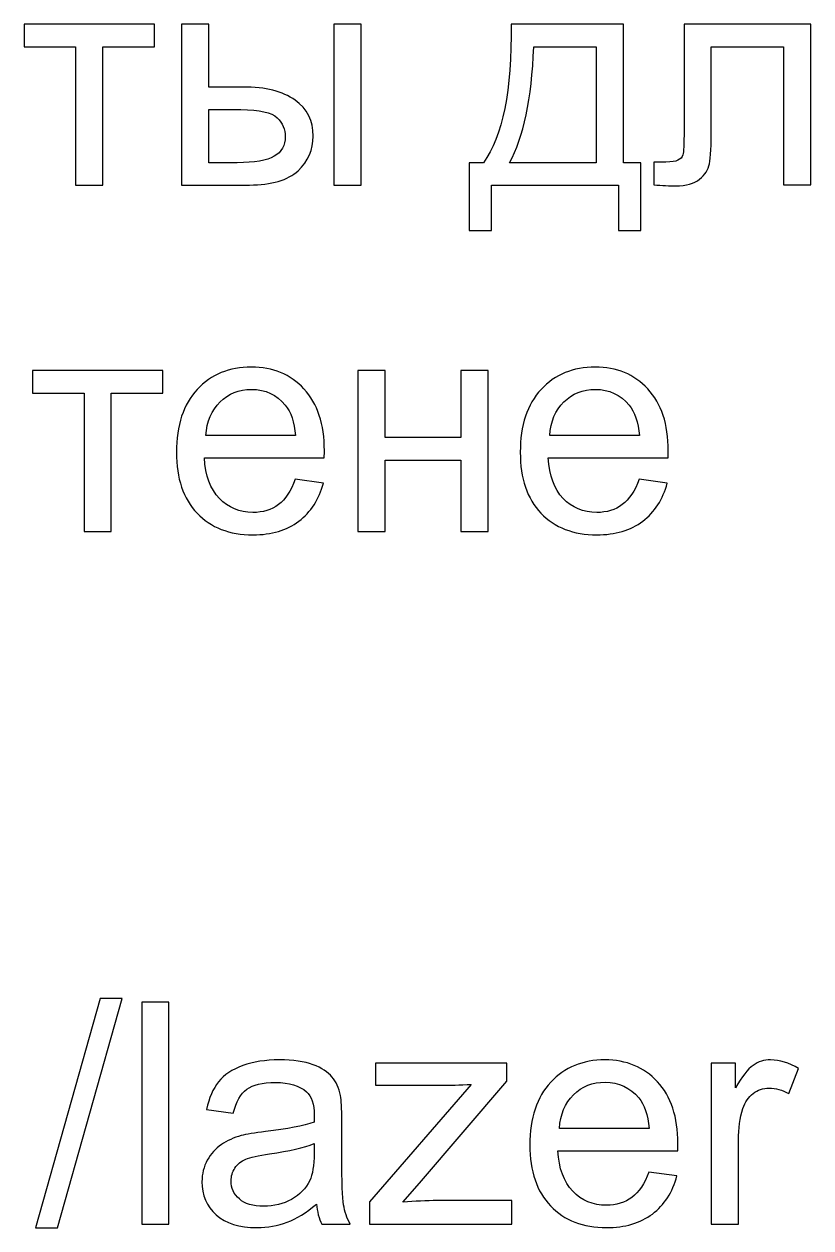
# Model space of a CAD drawing. Header units: millimetres. Extents: x 401 to 1796, y 156 to 1707.
# Drawn here: x 1506.9 to 1571.4, y 518.2 to 616.8 of the extents above; entities that cross this region are included whole.
import ezdxf

# ---------------------------------------------------------------- set-up
doc = ezdxf.new("R2010")
doc.units = ezdxf.units.MM
doc.header["$MEASUREMENT"] = 0
doc.layers.add('layer 1', color=7, linetype='Continuous')

msp = doc.modelspace()

# ---------------------------------------------------------------- linework, layer by layer
at = {"layer": 'layer 1', "color": 250}
for points, knots in [([(1506.9416, 616.7791), (1506.9416, 616.7791), (1517.6096, 616.7791), (1517.6096, 616.7791), (1517.6096, 616.7791), (1517.6096, 616.7791), (1517.6096, 614.9249), (1517.6096, 614.9249), (1517.6096, 614.9249), (1517.6096, 614.9249), (1513.3932, 614.9249), (1513.3932, 614.9249), (1513.3932, 614.9249), (1513.3932, 614.9249), (1513.3932, 603.5965), (1513.3932, 603.5965), (1513.3932, 603.5965), (1513.3932, 603.5965), (1511.158, 603.5965), (1511.158, 603.5965), (1511.158, 603.5965), (1511.158, 603.5965), (1511.158, 614.9249), (1511.158, 614.9249), (1511.158, 614.9249), (1511.158, 614.9249), (1506.9416, 614.9249), (1506.9416, 614.9249), (1506.9416, 614.9249), (1506.9416, 614.9249), (1506.9416, 616.7791), (1506.9416, 616.7791)], [0, 0, 0, 0, 0.1111111, 0.1111111, 0.1111111, 0.1111111, 0.2222222, 0.2222222, 0.2222222, 0.2222222, 0.3333333, 0.3333333, 0.3333333, 0.3333333, 0.4444444, 0.4444444, 0.4444444, 0.4444444, 0.5555556, 0.5555556, 0.5555556, 0.5555556, 0.6666667, 0.6666667, 0.6666667, 0.6666667, 0.7777778, 0.7777778, 0.7777778, 0.7777778, 1, 1, 1, 1]), ([(1519.8194, 616.7791), (1519.8194, 616.7791), (1522.0546, 616.7791), (1522.0546, 616.7791), (1522.0546, 616.7791), (1522.0546, 616.7791), (1522.0546, 611.6229), (1522.0546, 611.6229), (1522.0546, 611.6229), (1522.0546, 611.6229), (1524.874, 611.6229), (1524.874, 611.6229), (1524.874, 611.6229), (1526.7155, 611.6229), (1528.1294, 611.2673), (1529.1243, 610.5519), (1529.1243, 610.5519), (1530.1191, 609.8364), (1530.6144, 608.8501), (1530.6144, 607.5928), (1530.6144, 607.5928), (1530.6144, 606.4921), (1530.1995, 605.5523), (1529.3698, 604.7691), (1529.3698, 604.7691), (1528.5401, 603.986), (1527.215, 603.5965), (1525.3905, 603.5965), (1525.3905, 603.5965), (1525.3905, 603.5965), (1519.8194, 603.5965), (1519.8194, 603.5965), (1519.8194, 603.5965), (1519.8194, 603.5965), (1519.8194, 616.7791), (1519.8194, 616.7791)], [0, 0, 0, 0, 0.1, 0.1, 0.1, 0.1, 0.2, 0.2, 0.2, 0.2, 0.3, 0.3, 0.3, 0.3, 0.4, 0.4, 0.4, 0.4, 0.5, 0.5, 0.5, 0.5, 0.6, 0.6, 0.6, 0.6, 0.7, 0.7, 0.7, 0.7, 0.8, 0.8, 0.8, 0.8, 1, 1, 1, 1]), ([(1532.2908, 616.7791), (1532.2908, 616.7791), (1534.526, 616.7791), (1534.526, 616.7791), (1534.526, 616.7791), (1534.526, 616.7791), (1534.526, 603.5965), (1534.526, 603.5965), (1534.526, 603.5965), (1534.526, 603.5965), (1532.2908, 603.5965), (1532.2908, 603.5965), (1532.2908, 603.5965), (1532.2908, 603.5965), (1532.2908, 616.7791), (1532.2908, 616.7791)], [0, 0, 0, 0, 0.2, 0.2, 0.2, 0.2, 0.4, 0.4, 0.4, 0.4, 0.6, 0.6, 0.6, 0.6, 1, 1, 1, 1]), ([(1546.8112, 616.7791), (1546.8112, 616.7791), (1556.006, 616.7791), (1556.006, 616.7791), (1556.006, 616.7791), (1556.006, 616.7791), (1556.006, 605.4253), (1556.006, 605.4253), (1556.006, 605.4253), (1556.006, 605.4253), (1557.4284, 605.4253), (1557.4284, 605.4253), (1557.4284, 605.4253), (1557.4284, 605.4253), (1557.4284, 599.8627), (1557.4284, 599.8627), (1557.4284, 599.8627), (1557.4284, 599.8627), (1555.5996, 599.8627), (1555.5996, 599.8627), (1555.5996, 599.8627), (1555.5996, 599.8627), (1555.5996, 603.5965), (1555.5996, 603.5965), (1555.5996, 603.5965), (1555.5996, 603.5965), (1545.211, 603.5965), (1545.211, 603.5965), (1545.211, 603.5965), (1545.211, 603.5965), (1545.211, 599.8627), (1545.211, 599.8627), (1545.211, 599.8627), (1545.211, 599.8627), (1543.3822, 599.8627), (1543.3822, 599.8627), (1543.3822, 599.8627), (1543.3822, 599.8627), (1543.3822, 605.4253), (1543.3822, 605.4253), (1543.3822, 605.4253), (1543.3822, 605.4253), (1544.5506, 605.4253), (1544.5506, 605.4253), (1544.5506, 605.4253), (1546.1254, 607.5631), (1546.8789, 611.3477), (1546.8112, 616.7791)], [0, 0, 0, 0, 0.0769231, 0.0769231, 0.0769231, 0.0769231, 0.1538462, 0.1538462, 0.1538462, 0.1538462, 0.2307692, 0.2307692, 0.2307692, 0.2307692, 0.3076923, 0.3076923, 0.3076923, 0.3076923, 0.3846154, 0.3846154, 0.3846154, 0.3846154, 0.4615385, 0.4615385, 0.4615385, 0.4615385, 0.5384615, 0.5384615, 0.5384615, 0.5384615, 0.6153846, 0.6153846, 0.6153846, 0.6153846, 0.6923077, 0.6923077, 0.6923077, 0.6923077, 0.7692308, 0.7692308, 0.7692308, 0.7692308, 0.8461538, 0.8461538, 0.8461538, 0.8461538, 1, 1, 1, 1]), ([(1560.9717, 616.7791), (1560.9717, 616.7791), (1571.3603, 616.7791), (1571.3603, 616.7791), (1571.3603, 616.7791), (1571.3603, 616.7791), (1571.3603, 603.6092), (1571.3603, 603.6092), (1571.3603, 603.6092), (1571.3603, 603.6092), (1569.1251, 603.6092), (1569.1251, 603.6092), (1569.1251, 603.6092), (1569.1251, 603.6092), (1569.1251, 614.9249), (1569.1251, 614.9249), (1569.1251, 614.9249), (1569.1251, 614.9249), (1563.2069, 614.9249), (1563.2069, 614.9249), (1563.2069, 614.9249), (1563.2069, 614.9249), (1563.2069, 608.3675), (1563.2069, 608.3675), (1563.2069, 608.3675), (1563.2069, 606.8392), (1563.1561, 605.8317), (1563.0587, 605.3406), (1563.0587, 605.3406), (1562.9571, 604.8538), (1562.6862, 604.4305), (1562.2417, 604.0664), (1562.2417, 604.0664), (1561.793, 603.7023), (1561.1495, 603.5203), (1560.3071, 603.5203), (1560.3071, 603.5203), (1559.7864, 603.5203), (1559.1852, 603.5542), (1558.5079, 603.6177), (1558.5079, 603.6177), (1558.5079, 603.6177), (1558.5079, 605.4761), (1558.5079, 605.4761), (1558.5079, 605.4761), (1558.5079, 605.4761), (1559.4858, 605.4761), (1559.4858, 605.4761), (1559.4858, 605.4761), (1559.9472, 605.4761), (1560.2774, 605.5227), (1560.4764, 605.62), (1560.4764, 605.62), (1560.6754, 605.7132), (1560.8066, 605.8656), (1560.8743, 606.073), (1560.8743, 606.073), (1560.9378, 606.2804), (1560.9717, 606.9535), (1560.9717, 608.0923), (1560.9717, 608.0923), (1560.9717, 608.0923), (1560.9717, 616.7791), (1560.9717, 616.7791)], [0, 0, 0, 0, 0.0588235, 0.0588235, 0.0588235, 0.0588235, 0.1176471, 0.1176471, 0.1176471, 0.1176471, 0.1764706, 0.1764706, 0.1764706, 0.1764706, 0.2352941, 0.2352941, 0.2352941, 0.2352941, 0.2941176, 0.2941176, 0.2941176, 0.2941176, 0.3529412, 0.3529412, 0.3529412, 0.3529412, 0.4117647, 0.4117647, 0.4117647, 0.4117647, 0.4705882, 0.4705882, 0.4705882, 0.4705882, 0.5294118, 0.5294118, 0.5294118, 0.5294118, 0.5882353, 0.5882353, 0.5882353, 0.5882353, 0.6470588, 0.6470588, 0.6470588, 0.6470588, 0.7058824, 0.7058824, 0.7058824, 0.7058824, 0.7647059, 0.7647059, 0.7647059, 0.7647059, 0.8235294, 0.8235294, 0.8235294, 0.8235294, 0.8823529, 0.8823529, 0.8823529, 0.8823529, 1, 1, 1, 1]), ([(1548.6654, 614.9249), (1548.5003, 610.645), (1547.8399, 607.4785), (1546.6842, 605.4253), (1546.6842, 605.4253), (1546.6842, 605.4253), (1553.7708, 605.4253), (1553.7708, 605.4253), (1553.7708, 605.4253), (1553.7708, 605.4253), (1553.7708, 614.9249), (1553.7708, 614.9249), (1553.7708, 614.9249), (1553.7708, 614.9249), (1548.6654, 614.9249), (1548.6654, 614.9249)], [0, 0, 0, 0, 0.2, 0.2, 0.2, 0.2, 0.4, 0.4, 0.4, 0.4, 0.6, 0.6, 0.6, 0.6, 1, 1, 1, 1]), ([(1522.0546, 605.4253), (1522.0546, 605.4253), (1524.3999, 605.4253), (1524.3999, 605.4253), (1524.3999, 605.4253), (1525.8096, 605.4253), (1526.8213, 605.5989), (1527.4225, 605.946), (1527.4225, 605.946), (1528.0278, 606.2931), (1528.3284, 606.835), (1528.3284, 607.5716), (1528.3284, 607.5716), (1528.3284, 608.1431), (1528.104, 608.6511), (1527.6595, 609.0998), (1527.6595, 609.0998), (1527.2108, 609.5443), (1526.2244, 609.7687), (1524.6962, 609.7687), (1524.6962, 609.7687), (1524.6962, 609.7687), (1522.0546, 609.7687), (1522.0546, 609.7687), (1522.0546, 609.7687), (1522.0546, 609.7687), (1522.0546, 605.4253), (1522.0546, 605.4253)], [0, 0, 0, 0, 0.125, 0.125, 0.125, 0.125, 0.25, 0.25, 0.25, 0.25, 0.375, 0.375, 0.375, 0.375, 0.5, 0.5, 0.5, 0.5, 0.625, 0.625, 0.625, 0.625, 0.75, 0.75, 0.75, 0.75, 1, 1, 1, 1]), ([(1507.6315, 588.403), (1507.6315, 588.403), (1518.2995, 588.403), (1518.2995, 588.403), (1518.2995, 588.403), (1518.2995, 588.403), (1518.2995, 586.5488), (1518.2995, 586.5488), (1518.2995, 586.5488), (1518.2995, 586.5488), (1514.0831, 586.5488), (1514.0831, 586.5488), (1514.0831, 586.5488), (1514.0831, 586.5488), (1514.0831, 575.2204), (1514.0831, 575.2204), (1514.0831, 575.2204), (1514.0831, 575.2204), (1511.8479, 575.2204), (1511.8479, 575.2204), (1511.8479, 575.2204), (1511.8479, 575.2204), (1511.8479, 586.5488), (1511.8479, 586.5488), (1511.8479, 586.5488), (1511.8479, 586.5488), (1507.6315, 586.5488), (1507.6315, 586.5488), (1507.6315, 586.5488), (1507.6315, 586.5488), (1507.6315, 588.403), (1507.6315, 588.403)], [0, 0, 0, 0, 0.1111111, 0.1111111, 0.1111111, 0.1111111, 0.2222222, 0.2222222, 0.2222222, 0.2222222, 0.3333333, 0.3333333, 0.3333333, 0.3333333, 0.4444444, 0.4444444, 0.4444444, 0.4444444, 0.5555556, 0.5555556, 0.5555556, 0.5555556, 0.6666667, 0.6666667, 0.6666667, 0.6666667, 0.7777778, 0.7777778, 0.7777778, 0.7777778, 1, 1, 1, 1]), ([(1529.1411, 579.4876), (1529.1411, 579.4876), (1531.4525, 579.1828), (1531.4525, 579.1828), (1531.4525, 579.1828), (1531.0927, 577.8408), (1530.4196, 576.7952), (1529.4374, 576.0544), (1529.4374, 576.0544), (1528.4553, 575.3135), (1527.2022, 574.941), (1525.674, 574.941), (1525.674, 574.941), (1523.7521, 574.941), (1522.2281, 575.5337), (1521.102, 576.719), (1521.102, 576.719), (1519.9759, 577.9001), (1519.4129, 579.5638), (1519.4129, 581.7016), (1519.4129, 581.7016), (1519.4129, 583.9114), (1519.9802, 585.6302), (1521.1189, 586.8494), (1521.1189, 586.8494), (1522.2577, 588.0728), (1523.7351, 588.6824), (1525.5512, 588.6824), (1525.5512, 588.6824), (1527.3081, 588.6824), (1528.7432, 588.0855), (1529.8565, 586.8875), (1529.8565, 586.8875), (1530.9699, 585.6894), (1531.5287, 584.0046), (1531.5287, 581.8329), (1531.5287, 581.8329), (1531.5287, 581.7016), (1531.5245, 581.5027), (1531.516, 581.2402), (1531.516, 581.2402), (1531.516, 581.2402), (1521.6989, 581.2402), (1521.6989, 581.2402), (1521.6989, 581.2402), (1521.7836, 579.7966), (1522.19, 578.6875), (1522.9266, 577.9213), (1522.9266, 577.9213), (1523.6589, 577.155), (1524.5776, 576.7698), (1525.674, 576.7698), (1525.674, 576.7698), (1526.491, 576.7698), (1527.1895, 576.9857), (1527.7653, 577.4175), (1527.7653, 577.4175), (1528.3452, 577.8493), (1528.8024, 578.5393), (1529.1411, 579.4876)], [0, 0, 0, 0, 0.0625, 0.0625, 0.0625, 0.0625, 0.125, 0.125, 0.125, 0.125, 0.1875, 0.1875, 0.1875, 0.1875, 0.25, 0.25, 0.25, 0.25, 0.3125, 0.3125, 0.3125, 0.3125, 0.375, 0.375, 0.375, 0.375, 0.4375, 0.4375, 0.4375, 0.4375, 0.5, 0.5, 0.5, 0.5, 0.5625, 0.5625, 0.5625, 0.5625, 0.625, 0.625, 0.625, 0.625, 0.6875, 0.6875, 0.6875, 0.6875, 0.75, 0.75, 0.75, 0.75, 0.8125, 0.8125, 0.8125, 0.8125, 0.875, 0.875, 0.875, 0.875, 1, 1, 1, 1]), ([(1534.2761, 588.403), (1534.2761, 588.403), (1536.5113, 588.403), (1536.5113, 588.403), (1536.5113, 588.403), (1536.5113, 588.403), (1536.5113, 582.9166), (1536.5113, 582.9166), (1536.5113, 582.9166), (1536.5113, 582.9166), (1542.7089, 582.9166), (1542.7089, 582.9166), (1542.7089, 582.9166), (1542.7089, 582.9166), (1542.7089, 588.403), (1542.7089, 588.403), (1542.7089, 588.403), (1542.7089, 588.403), (1544.9441, 588.403), (1544.9441, 588.403), (1544.9441, 588.403), (1544.9441, 588.403), (1544.9441, 575.2204), (1544.9441, 575.2204), (1544.9441, 575.2204), (1544.9441, 575.2204), (1542.7089, 575.2204), (1542.7089, 575.2204), (1542.7089, 575.2204), (1542.7089, 575.2204), (1542.7089, 581.0624), (1542.7089, 581.0624), (1542.7089, 581.0624), (1542.7089, 581.0624), (1536.5113, 581.0624), (1536.5113, 581.0624), (1536.5113, 581.0624), (1536.5113, 581.0624), (1536.5113, 575.2204), (1536.5113, 575.2204), (1536.5113, 575.2204), (1536.5113, 575.2204), (1534.2761, 575.2204), (1534.2761, 575.2204), (1534.2761, 575.2204), (1534.2761, 575.2204), (1534.2761, 588.403), (1534.2761, 588.403)], [0, 0, 0, 0, 0.0769231, 0.0769231, 0.0769231, 0.0769231, 0.1538462, 0.1538462, 0.1538462, 0.1538462, 0.2307692, 0.2307692, 0.2307692, 0.2307692, 0.3076923, 0.3076923, 0.3076923, 0.3076923, 0.3846154, 0.3846154, 0.3846154, 0.3846154, 0.4615385, 0.4615385, 0.4615385, 0.4615385, 0.5384615, 0.5384615, 0.5384615, 0.5384615, 0.6153846, 0.6153846, 0.6153846, 0.6153846, 0.6923077, 0.6923077, 0.6923077, 0.6923077, 0.7692308, 0.7692308, 0.7692308, 0.7692308, 0.8461538, 0.8461538, 0.8461538, 0.8461538, 1, 1, 1, 1]), ([(1557.2927, 579.4876), (1557.2927, 579.4876), (1559.6041, 579.1828), (1559.6041, 579.1828), (1559.6041, 579.1828), (1559.2443, 577.8408), (1558.5712, 576.7952), (1557.589, 576.0544), (1557.589, 576.0544), (1556.6069, 575.3135), (1555.3538, 574.941), (1553.8256, 574.941), (1553.8256, 574.941), (1551.9037, 574.941), (1550.3797, 575.5337), (1549.2536, 576.719), (1549.2536, 576.719), (1548.1275, 577.9001), (1547.5645, 579.5638), (1547.5645, 581.7016), (1547.5645, 581.7016), (1547.5645, 583.9114), (1548.1318, 585.6302), (1549.2705, 586.8494), (1549.2705, 586.8494), (1550.4093, 588.0728), (1551.8867, 588.6824), (1553.7028, 588.6824), (1553.7028, 588.6824), (1555.4597, 588.6824), (1556.8948, 588.0855), (1558.0081, 586.8875), (1558.0081, 586.8875), (1559.1215, 585.6894), (1559.6803, 584.0046), (1559.6803, 581.8329), (1559.6803, 581.8329), (1559.6803, 581.7016), (1559.6761, 581.5027), (1559.6676, 581.2402), (1559.6676, 581.2402), (1559.6676, 581.2402), (1549.8505, 581.2402), (1549.8505, 581.2402), (1549.8505, 581.2402), (1549.9352, 579.7966), (1550.3416, 578.6875), (1551.0782, 577.9213), (1551.0782, 577.9213), (1551.8105, 577.155), (1552.7292, 576.7698), (1553.8256, 576.7698), (1553.8256, 576.7698), (1554.6426, 576.7698), (1555.3411, 576.9857), (1555.9169, 577.4175), (1555.9169, 577.4175), (1556.4968, 577.8493), (1556.954, 578.5393), (1557.2927, 579.4876)], [0, 0, 0, 0, 0.0625, 0.0625, 0.0625, 0.0625, 0.125, 0.125, 0.125, 0.125, 0.1875, 0.1875, 0.1875, 0.1875, 0.25, 0.25, 0.25, 0.25, 0.3125, 0.3125, 0.3125, 0.3125, 0.375, 0.375, 0.375, 0.375, 0.4375, 0.4375, 0.4375, 0.4375, 0.5, 0.5, 0.5, 0.5, 0.5625, 0.5625, 0.5625, 0.5625, 0.625, 0.625, 0.625, 0.625, 0.6875, 0.6875, 0.6875, 0.6875, 0.75, 0.75, 0.75, 0.75, 0.8125, 0.8125, 0.8125, 0.8125, 0.875, 0.875, 0.875, 0.875, 1, 1, 1, 1]), ([(1521.8259, 583.069), (1521.8259, 583.069), (1529.1665, 583.069), (1529.1665, 583.069), (1529.1665, 583.069), (1529.0691, 584.1781), (1528.7855, 585.0079), (1528.3241, 585.5624), (1528.3241, 585.5624), (1527.6171, 586.4218), (1526.6942, 586.8536), (1525.5639, 586.8536), (1525.5639, 586.8536), (1524.5395, 586.8536), (1523.6801, 586.5107), (1522.9816, 585.8249), (1522.9816, 585.8249), (1522.2873, 585.1391), (1521.9021, 584.2205), (1521.8259, 583.069)], [0, 0, 0, 0, 0.1666667, 0.1666667, 0.1666667, 0.1666667, 0.3333333, 0.3333333, 0.3333333, 0.3333333, 0.5, 0.5, 0.5, 0.5, 0.6666667, 0.6666667, 0.6666667, 0.6666667, 1, 1, 1, 1]), ([(1549.9775, 583.069), (1549.9775, 583.069), (1557.3181, 583.069), (1557.3181, 583.069), (1557.3181, 583.069), (1557.2207, 584.1781), (1556.9371, 585.0079), (1556.4757, 585.5624), (1556.4757, 585.5624), (1555.7687, 586.4218), (1554.8458, 586.8536), (1553.7155, 586.8536), (1553.7155, 586.8536), (1552.6911, 586.8536), (1551.8317, 586.5107), (1551.1332, 585.8249), (1551.1332, 585.8249), (1550.4389, 585.1391), (1550.0537, 584.2205), (1549.9775, 583.069)], [0, 0, 0, 0, 0.1666667, 0.1666667, 0.1666667, 0.1666667, 0.3333333, 0.3333333, 0.3333333, 0.3333333, 0.5, 0.5, 0.5, 0.5, 0.6666667, 0.6666667, 0.6666667, 0.6666667, 1, 1, 1, 1])]:
    msp.add_open_spline(points, degree=3, knots=knots, dxfattribs=at)
at = {"layer": 'layer 1', "color": 165}
for points, knots in [([(1507.8878, 518.1634), (1507.8878, 518.1634), (1513.171, 536.9594), (1513.171, 536.9594), (1513.171, 536.9594), (1513.171, 536.9594), (1514.9702, 536.9594), (1514.9702, 536.9594), (1514.9702, 536.9594), (1514.9702, 536.9594), (1509.687, 518.1634), (1509.687, 518.1634), (1509.687, 518.1634), (1509.687, 518.1634), (1507.8878, 518.1634), (1507.8878, 518.1634)], [0, 0, 0, 0, 0.2, 0.2, 0.2, 0.2, 0.4, 0.4, 0.4, 0.4, 0.6, 0.6, 0.6, 0.6, 1, 1, 1, 1]), ([(1516.5704, 518.4682), (1516.5704, 518.4682), (1516.5704, 536.6546), (1516.5704, 536.6546), (1516.5704, 536.6546), (1516.5704, 536.6546), (1518.8056, 536.6546), (1518.8056, 536.6546), (1518.8056, 536.6546), (1518.8056, 536.6546), (1518.8056, 518.4682), (1518.8056, 518.4682), (1518.8056, 518.4682), (1518.8056, 518.4682), (1516.5704, 518.4682), (1516.5704, 518.4682)], [0, 0, 0, 0, 0.2, 0.2, 0.2, 0.2, 0.4, 0.4, 0.4, 0.4, 0.6, 0.6, 0.6, 0.6, 1, 1, 1, 1]), ([(1530.8748, 520.1192), (1530.0451, 519.4122), (1529.245, 518.9169), (1528.4787, 518.6248), (1528.4787, 518.6248), (1527.7125, 518.3327), (1526.8912, 518.1888), (1526.0107, 518.1888), (1526.0107, 518.1888), (1524.5629, 518.1888), (1523.4495, 518.5402), (1522.6706, 519.2471), (1522.6706, 519.2471), (1521.8917, 519.9499), (1521.5022, 520.8516), (1521.5022, 521.948), (1521.5022, 521.948), (1521.5022, 522.5915), (1521.6504, 523.1799), (1521.9425, 523.7133), (1521.9425, 523.7133), (1522.2388, 524.2467), (1522.624, 524.67), (1523.0982, 524.9918), (1523.0982, 524.9918), (1523.5765, 525.3135), (1524.1099, 525.559), (1524.7068, 525.7241), (1524.7068, 525.7241), (1525.1471, 525.8384), (1525.8117, 525.9485), (1526.6965, 526.0586), (1526.6965, 526.0586), (1528.4999, 526.2702), (1529.8334, 526.5285), (1530.6843, 526.8248), (1530.6843, 526.8248), (1530.6928, 527.1296), (1530.697, 527.3243), (1530.697, 527.4048), (1530.697, 527.4048), (1530.697, 528.3107), (1530.4853, 528.9499), (1530.062, 529.3225), (1530.062, 529.3225), (1529.4905, 529.8262), (1528.6396, 530.076), (1527.5135, 530.076), (1527.5135, 530.076), (1526.4594, 530.076), (1525.6805, 529.8897), (1525.181, 529.5214), (1525.181, 529.5214), (1524.6772, 529.1531), (1524.3089, 528.5012), (1524.0676, 527.5614), (1524.0676, 527.5614), (1524.0676, 527.5614), (1521.8832, 527.8662), (1521.8832, 527.8662), (1521.8832, 527.8662), (1522.0822, 528.8018), (1522.4081, 529.5595), (1522.8653, 530.1353), (1522.8653, 530.1353), (1523.3225, 530.711), (1523.9829, 531.1513), (1524.8465, 531.4645), (1524.8465, 531.4645), (1525.7059, 531.7736), (1526.7092, 531.9302), (1527.8437, 531.9302), (1527.8437, 531.9302), (1528.9698, 531.9302), (1529.8884, 531.799), (1530.5954, 531.5323), (1530.5954, 531.5323), (1531.2981, 531.2656), (1531.8188, 530.9354), (1532.149, 530.5332), (1532.149, 530.5332), (1532.4792, 530.131), (1532.7121, 529.623), (1532.8475, 529.0092), (1532.8475, 529.0092), (1532.9195, 528.6282), (1532.9576, 527.9424), (1532.9576, 526.956), (1532.9576, 526.956), (1532.9576, 526.956), (1532.9576, 523.9927), (1532.9576, 523.9927), (1532.9576, 523.9927), (1532.9576, 521.9226), (1533.0042, 520.6145), (1533.0973, 520.0599), (1533.0973, 520.0599), (1533.1862, 519.5054), (1533.3725, 518.9762), (1533.6434, 518.4682), (1533.6434, 518.4682), (1533.6434, 518.4682), (1531.3066, 518.4682), (1531.3066, 518.4682), (1531.3066, 518.4682), (1531.0822, 518.9381), (1530.9383, 519.4884), (1530.8748, 520.1192)], [0, 0, 0, 0, 0.0357143, 0.0357143, 0.0357143, 0.0357143, 0.0714286, 0.0714286, 0.0714286, 0.0714286, 0.1071429, 0.1071429, 0.1071429, 0.1071429, 0.1428571, 0.1428571, 0.1428571, 0.1428571, 0.1785714, 0.1785714, 0.1785714, 0.1785714, 0.2142857, 0.2142857, 0.2142857, 0.2142857, 0.25, 0.25, 0.25, 0.25, 0.2857143, 0.2857143, 0.2857143, 0.2857143, 0.3214286, 0.3214286, 0.3214286, 0.3214286, 0.3571429, 0.3571429, 0.3571429, 0.3571429, 0.3928571, 0.3928571, 0.3928571, 0.3928571, 0.4285714, 0.4285714, 0.4285714, 0.4285714, 0.4642857, 0.4642857, 0.4642857, 0.4642857, 0.5, 0.5, 0.5, 0.5, 0.5357143, 0.5357143, 0.5357143, 0.5357143, 0.5714286, 0.5714286, 0.5714286, 0.5714286, 0.6071429, 0.6071429, 0.6071429, 0.6071429, 0.6428571, 0.6428571, 0.6428571, 0.6428571, 0.6785714, 0.6785714, 0.6785714, 0.6785714, 0.7142857, 0.7142857, 0.7142857, 0.7142857, 0.75, 0.75, 0.75, 0.75, 0.7857143, 0.7857143, 0.7857143, 0.7857143, 0.8214286, 0.8214286, 0.8214286, 0.8214286, 0.8571429, 0.8571429, 0.8571429, 0.8571429, 0.8928571, 0.8928571, 0.8928571, 0.8928571, 0.9285714, 0.9285714, 0.9285714, 0.9285714, 1, 1, 1, 1]), ([(1535.2097, 518.4682), (1535.2097, 518.4682), (1535.2097, 520.2885), (1535.2097, 520.2885), (1535.2097, 520.2885), (1535.2097, 520.2885), (1543.5578, 529.9236), (1543.5578, 529.9236), (1543.5578, 529.9236), (1542.6096, 529.8728), (1541.7756, 529.8474), (1541.0559, 529.8474), (1541.0559, 529.8474), (1541.0559, 529.8474), (1535.7177, 529.8474), (1535.7177, 529.8474), (1535.7177, 529.8474), (1535.7177, 529.8474), (1535.7177, 531.6508), (1535.7177, 531.6508), (1535.7177, 531.6508), (1535.7177, 531.6508), (1546.4619, 531.6508), (1546.4619, 531.6508), (1546.4619, 531.6508), (1546.4619, 531.6508), (1546.4619, 530.1818), (1546.4619, 530.1818), (1546.4619, 530.1818), (1546.4619, 530.1818), (1539.316, 521.8252), (1539.316, 521.8252), (1539.316, 521.8252), (1539.316, 521.8252), (1537.9487, 520.2716), (1537.9487, 520.2716), (1537.9487, 520.2716), (1538.952, 520.3563), (1539.8918, 520.3986), (1540.7681, 520.3986), (1540.7681, 520.3986), (1540.7681, 520.3986), (1546.8683, 520.3986), (1546.8683, 520.3986), (1546.8683, 520.3986), (1546.8683, 520.3986), (1546.8683, 518.4682), (1546.8683, 518.4682), (1546.8683, 518.4682), (1546.8683, 518.4682), (1535.2097, 518.4682), (1535.2097, 518.4682)], [0, 0, 0, 0, 0.0714286, 0.0714286, 0.0714286, 0.0714286, 0.1428571, 0.1428571, 0.1428571, 0.1428571, 0.2142857, 0.2142857, 0.2142857, 0.2142857, 0.2857143, 0.2857143, 0.2857143, 0.2857143, 0.3571429, 0.3571429, 0.3571429, 0.3571429, 0.4285714, 0.4285714, 0.4285714, 0.4285714, 0.5, 0.5, 0.5, 0.5, 0.5714286, 0.5714286, 0.5714286, 0.5714286, 0.6428571, 0.6428571, 0.6428571, 0.6428571, 0.7142857, 0.7142857, 0.7142857, 0.7142857, 0.7857143, 0.7857143, 0.7857143, 0.7857143, 0.8571429, 0.8571429, 0.8571429, 0.8571429, 1, 1, 1, 1]), ([(1558.0824, 522.7354), (1558.0824, 522.7354), (1560.3938, 522.4306), (1560.3938, 522.4306), (1560.3938, 522.4306), (1560.034, 521.0886), (1559.3609, 520.043), (1558.3787, 519.3022), (1558.3787, 519.3022), (1557.3966, 518.5613), (1556.1435, 518.1888), (1554.6153, 518.1888), (1554.6153, 518.1888), (1552.6934, 518.1888), (1551.1694, 518.7815), (1550.0433, 519.9668), (1550.0433, 519.9668), (1548.9172, 521.1479), (1548.3542, 522.8116), (1548.3542, 524.9494), (1548.3542, 524.9494), (1548.3542, 527.1592), (1548.9215, 528.878), (1550.0602, 530.0972), (1550.0602, 530.0972), (1551.199, 531.3206), (1552.6764, 531.9302), (1554.4925, 531.9302), (1554.4925, 531.9302), (1556.2494, 531.9302), (1557.6845, 531.3333), (1558.7978, 530.1353), (1558.7978, 530.1353), (1559.9112, 528.9372), (1560.47, 527.2524), (1560.47, 525.0807), (1560.47, 525.0807), (1560.47, 524.9494), (1560.4658, 524.7505), (1560.4573, 524.488), (1560.4573, 524.488), (1560.4573, 524.488), (1550.6402, 524.488), (1550.6402, 524.488), (1550.6402, 524.488), (1550.7249, 523.0444), (1551.1313, 521.9353), (1551.8679, 521.1691), (1551.8679, 521.1691), (1552.6002, 520.4028), (1553.5189, 520.0176), (1554.6153, 520.0176), (1554.6153, 520.0176), (1555.4323, 520.0176), (1556.1308, 520.2335), (1556.7066, 520.6653), (1556.7066, 520.6653), (1557.2865, 521.0971), (1557.7437, 521.7871), (1558.0824, 522.7354)], [0, 0, 0, 0, 0.0625, 0.0625, 0.0625, 0.0625, 0.125, 0.125, 0.125, 0.125, 0.1875, 0.1875, 0.1875, 0.1875, 0.25, 0.25, 0.25, 0.25, 0.3125, 0.3125, 0.3125, 0.3125, 0.375, 0.375, 0.375, 0.375, 0.4375, 0.4375, 0.4375, 0.4375, 0.5, 0.5, 0.5, 0.5, 0.5625, 0.5625, 0.5625, 0.5625, 0.625, 0.625, 0.625, 0.625, 0.6875, 0.6875, 0.6875, 0.6875, 0.75, 0.75, 0.75, 0.75, 0.8125, 0.8125, 0.8125, 0.8125, 0.875, 0.875, 0.875, 0.875, 1, 1, 1, 1]), ([(1563.192, 518.4682), (1563.192, 518.4682), (1563.192, 531.6508), (1563.192, 531.6508), (1563.192, 531.6508), (1563.192, 531.6508), (1565.1986, 531.6508), (1565.1986, 531.6508), (1565.1986, 531.6508), (1565.1986, 531.6508), (1565.1986, 529.6315), (1565.1986, 529.6315), (1565.1986, 529.6315), (1565.7108, 530.5671), (1566.185, 531.1851), (1566.621, 531.4815), (1566.621, 531.4815), (1567.057, 531.782), (1567.5354, 531.9302), (1568.0561, 531.9302), (1568.0561, 531.9302), (1568.8096, 531.9302), (1569.5759, 531.6931), (1570.3548, 531.2232), (1570.3548, 531.2232), (1570.3548, 531.2232), (1569.5589, 529.1616), (1569.5589, 529.1616), (1569.5589, 529.1616), (1569.0171, 529.4664), (1568.4752, 529.6188), (1567.9333, 529.6188), (1567.9333, 529.6188), (1567.4465, 529.6188), (1567.0105, 529.4706), (1566.6252, 529.1785), (1566.6252, 529.1785), (1566.24, 528.8864), (1565.9648, 528.48), (1565.7997, 527.9593), (1565.7997, 527.9593), (1565.55, 527.1677), (1565.4272, 526.2999), (1565.4272, 525.3558), (1565.4272, 525.3558), (1565.4272, 525.3558), (1565.4272, 518.4682), (1565.4272, 518.4682), (1565.4272, 518.4682), (1565.4272, 518.4682), (1563.192, 518.4682), (1563.192, 518.4682)], [0, 0, 0, 0, 0.0714286, 0.0714286, 0.0714286, 0.0714286, 0.1428571, 0.1428571, 0.1428571, 0.1428571, 0.2142857, 0.2142857, 0.2142857, 0.2142857, 0.2857143, 0.2857143, 0.2857143, 0.2857143, 0.3571429, 0.3571429, 0.3571429, 0.3571429, 0.4285714, 0.4285714, 0.4285714, 0.4285714, 0.5, 0.5, 0.5, 0.5, 0.5714286, 0.5714286, 0.5714286, 0.5714286, 0.6428571, 0.6428571, 0.6428571, 0.6428571, 0.7142857, 0.7142857, 0.7142857, 0.7142857, 0.7857143, 0.7857143, 0.7857143, 0.7857143, 0.8571429, 0.8571429, 0.8571429, 0.8571429, 1, 1, 1, 1]), ([(1550.7672, 526.3168), (1550.7672, 526.3168), (1558.1078, 526.3168), (1558.1078, 526.3168), (1558.1078, 526.3168), (1558.0104, 527.4259), (1557.7268, 528.2557), (1557.2654, 528.8102), (1557.2654, 528.8102), (1556.5584, 529.6696), (1555.6355, 530.1014), (1554.5052, 530.1014), (1554.5052, 530.1014), (1553.4808, 530.1014), (1552.6214, 529.7585), (1551.9229, 529.0727), (1551.9229, 529.0727), (1551.2286, 528.3869), (1550.8434, 527.4683), (1550.7672, 526.3168)], [0, 0, 0, 0, 0.1666667, 0.1666667, 0.1666667, 0.1666667, 0.3333333, 0.3333333, 0.3333333, 0.3333333, 0.5, 0.5, 0.5, 0.5, 0.6666667, 0.6666667, 0.6666667, 0.6666667, 1, 1, 1, 1]), ([(1530.697, 525.0722), (1529.8842, 524.742), (1528.665, 524.4626), (1527.0394, 524.234), (1527.0394, 524.234), (1526.1165, 524.1028), (1525.4646, 523.9546), (1525.0836, 523.7895), (1525.0836, 523.7895), (1524.7026, 523.6244), (1524.4105, 523.3831), (1524.2031, 523.0698), (1524.2031, 523.0698), (1523.9956, 522.7523), (1523.8898, 522.401), (1523.8898, 522.0115), (1523.8898, 522.0115), (1523.8898, 521.4231), (1524.1142, 520.9278), (1524.5671, 520.5341), (1524.5671, 520.5341), (1525.0201, 520.1404), (1525.6805, 519.9414), (1526.5483, 519.9414), (1526.5483, 519.9414), (1527.4077, 519.9414), (1528.1739, 520.1277), (1528.847, 520.5044), (1528.847, 520.5044), (1529.5159, 520.877), (1530.0112, 521.3892), (1530.3245, 522.0369), (1530.3245, 522.0369), (1530.5658, 522.5407), (1530.6843, 523.2815), (1530.6843, 524.2594), (1530.6843, 524.2594), (1530.6843, 524.2594), (1530.697, 525.0722), (1530.697, 525.0722)], [0, 0, 0, 0, 0.0909091, 0.0909091, 0.0909091, 0.0909091, 0.1818182, 0.1818182, 0.1818182, 0.1818182, 0.2727273, 0.2727273, 0.2727273, 0.2727273, 0.3636364, 0.3636364, 0.3636364, 0.3636364, 0.4545455, 0.4545455, 0.4545455, 0.4545455, 0.5454545, 0.5454545, 0.5454545, 0.5454545, 0.6363636, 0.6363636, 0.6363636, 0.6363636, 0.7272727, 0.7272727, 0.7272727, 0.7272727, 0.8181818, 0.8181818, 0.8181818, 0.8181818, 1, 1, 1, 1])]:
    msp.add_open_spline(points, degree=3, knots=knots, dxfattribs=at)

doc.saveas('drawing.dxf')
